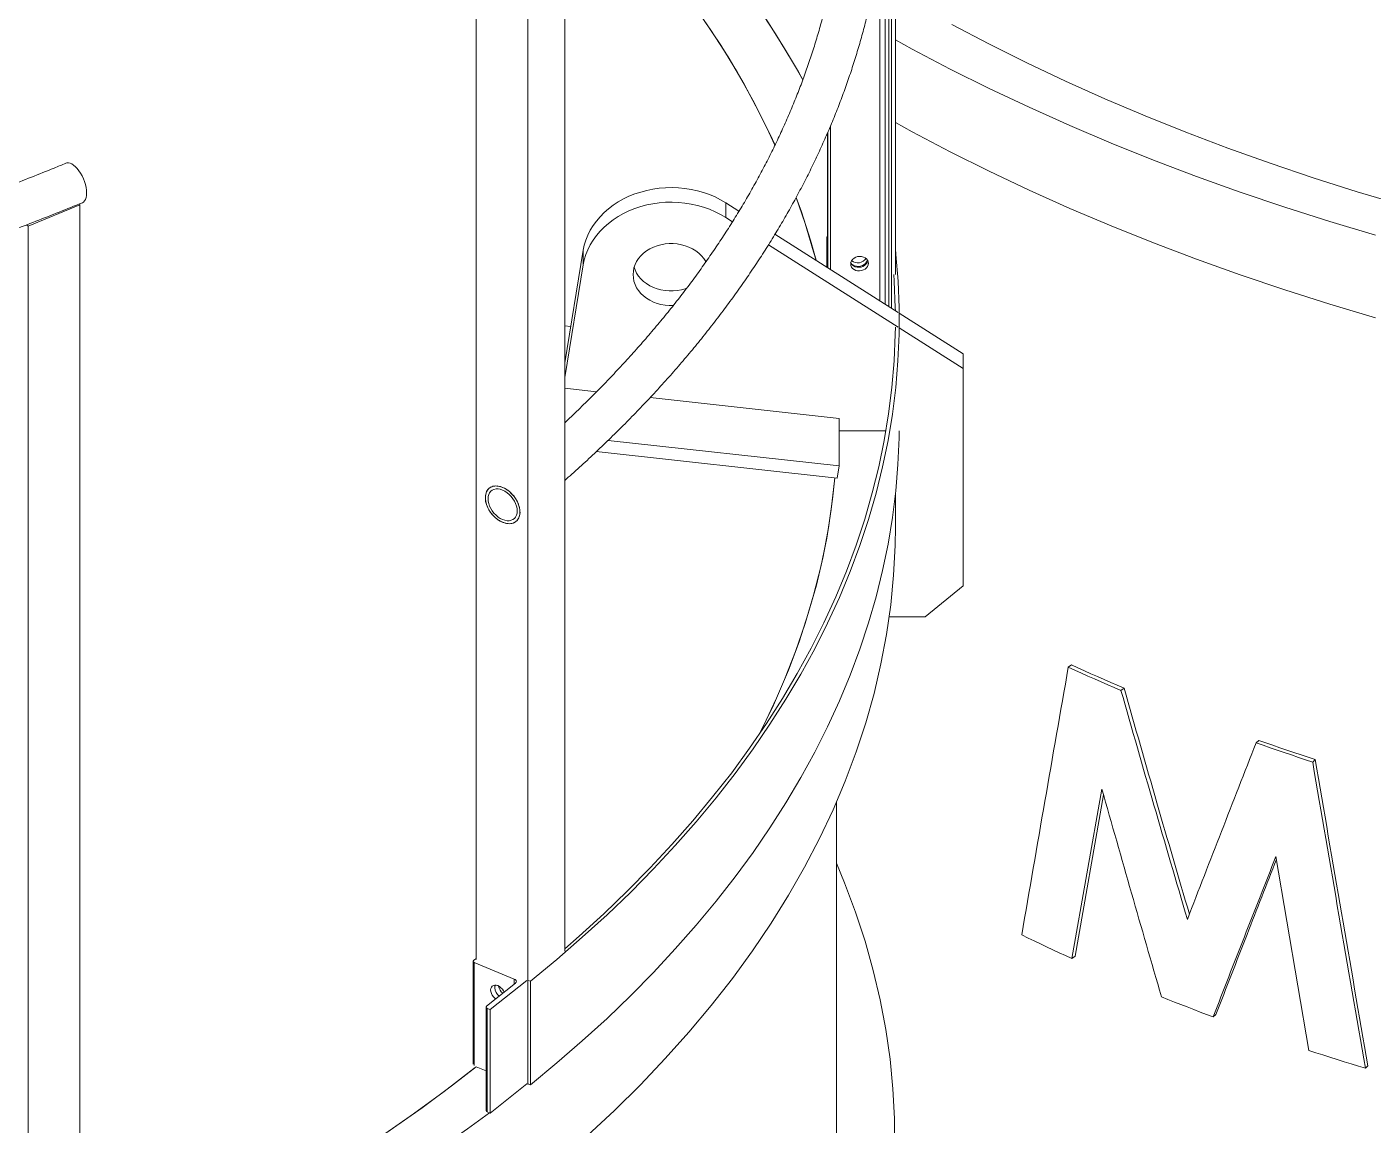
# Model space of a CAD drawing. Header units: millimetres. Extents: x 26816 to 90584, y 11074 to 56542.
# Drawn here: x 42572 to 43634, y 49599 to 50466 of the extents above; entities that cross this region are included whole.
import ezdxf

# ---------------------------------------------------------------- set-up
doc = ezdxf.new("R2010")
doc.units = ezdxf.units.MM
doc.layers.add('MAU_CAM', color=30, linetype='Continuous')
doc.layers.add('MAU_XANH_LUC', color=102, linetype='Continuous')

msp = doc.modelspace()

# ---------------------------------------------------------------- linework, layer by layer
at = {"layer": 'MAU_CAM', "linetype": 'Continuous', "lineweight": 0}
for p, q in [((43257, 50961.9), (43257, 50270.6)), ((43251.8, 50938.4), (43251.8, 50245.2)), ((43254, 50947.6), (43254, 50243.8)), ((43249, 50567.5), (43249, 50247)), ((42996, 50553.1), (42996, 49736.6)), ((42966.8, 50529.7), (42966.8, 49631.5)), ((43244.7, 50526.6), (43244.7, 50249.7)), ((42926.2, 50505.7), (42926.2, 49730)), ((43205.8, 50387.9), (43205.8, 50274.5)), ((43203.5, 50382.4), (43203.5, 50276)), ((43203.7, 50382.9), (43203.7, 50275.8)), ((42572.6, 50308.8), (42613.2, 50325.6)), ((42613.2, 50325.6), (42612.5, 50326.2)), ((42613.2, 50325.6), (42613.2, 49509.1)), ((43123.1, 50327.2), (43123.1, 50315.6)), ((43133.5, 50320.5), (43123.1, 50327.2)), ((43128.5, 50312.2), (43123.1, 50315.6)), ((42571.3, 50309.8), (42572.6, 50308.8)), ((42572.6, 50308.8), (42572.6, 49492.3)), ((43259.2, 50240.5), (43162, 50302.4)), ((43259.2, 50229), (43156.9, 50294.1)), ((43202.8, 50299.8), (43202.8, 50276.4)), ((43202.8, 50299.7), (43203, 50298)), ((43202.8, 50299.7), (43202.8, 50276.4)), ((43203, 50298), (43203, 50276.3)), ((43203, 50298), (43203.5, 50298)), ((43010.7, 50289.7), (42996, 50200.9)), ((43010.7, 50289.7), (43010.7, 50278.2)), ((43010.7, 50278.2), (42996, 50189.3)), ((43310.5, 50207.9), (43260, 50240)), ((43000.7, 50229.5), (42996, 50230)), ((43260, 50234.2), (43260, 50234.7)), ((43310.5, 50196.3), (43260, 50228.5)), ((43310.5, 50207.9), (43310.5, 50196.3)), ((43310.5, 50024.8), (43310.5, 50196.3)), ((43021.2, 50178.1), (42996, 50180.9)), ((43212.6, 50157), (43063.4, 50173.5)), ((43212.6, 50157), (43212.6, 50119.5)), ((43212.6, 50147.3), (43249.6, 50147.3)), ((43211, 50109.8), (43020.9, 50130.8)), ((43212.6, 50119.5), (43030.2, 50139.6)), ((43212.6, 50119.5), (43211, 50109.8)), ((43257, 50097.5), (43257, 50065.7)), ((43257, 50065.7), (43257, 50065.7)), ((43280.5, 50000.3), (43310.5, 50024.8)), ((43252.1, 50000.3), (43280.5, 50000.3)), ((43210.5, 49589.8), (43210.5, 49854.1)), ((42923.7, 49728.6), (42923.7, 49647.3)), ((42924.1, 49729.2), (42925.8, 49730.6)), ((42956.2, 49714.5), (42924.5, 49727.6)), ((42924.5, 49727.6), (42924.5, 49646.2)), ((42925.8, 49730.6), (42926.2, 49730.5)), ((42934.4, 49693), (42957.1, 49711.3)), ((42966, 49713.5), (42937.3, 49690.4)), ((42956.2, 49714.5), (42956.2, 49710.5)), ((42968.9, 49712.8), (42967.2, 49713.5)), ((42968.9, 49712.8), (42968.9, 49631.1)), ((42934, 49692.3), (42934, 49610.7)), ((42937.3, 49690.4), (42934.8, 49691.4)), ((42934.8, 49691.4), (42934.8, 49609.7)), ((42937.3, 49690.4), (42937.3, 49608.7)), ((42934, 49642.1), (42926.2, 49645.3)), ((42966, 49631.8), (42937.3, 49608.7)), ((42966.8, 49631.5), (42966, 49631.8)), ((42967.2, 49631.8), (42966.8, 49631.5)), ((42968.9, 49631.1), (42967.2, 49631.8)), ((42937.3, 49608.7), (42934.8, 49609.7))]:
    msp.add_line(p, q, dxfattribs=at)
at = {"layer": 'MAU_CAM', "linetype": 'Continuous', "lineweight": 0, "flags": 128}
for points in [[(43048.3, 50601), (43060.7, 50588.5), (43080, 50567.8), (43098.4, 50546.9), (43115.9, 50525.7), (43132.4, 50504.2), (43147.9, 50482.6), (43162.4, 50460.6), (43175.9, 50438.5), (43184, 50424.2)], [(43184, 50424.3), (43180.5, 50430.5), (43168.8, 50450.3), (43156.3, 50470), (43143, 50489.5), (43129, 50508.8), (43114.1, 50527.9), (43098.5, 50546.9), (43082.1, 50565.6), (43064.9, 50584), (43048.3, 50601)], [(43020.8, 50575.2), (43039.3, 50555.5), (43057.2, 50535.2), (43074.1, 50514.6), (43090.1, 50493.8), (43105.1, 50472.8), (43119.2, 50451.5), (43132.3, 50430), (43144.4, 50408.3), (43155.5, 50386.5), (43162, 50372.6)], [(43162.1, 50372.6), (43159.9, 50377.3), (43149.2, 50399.1), (43137.6, 50420.8), (43125, 50442.3), (43111.4, 50463.5), (43096.8, 50484.6), (43081.3, 50505.4), (43064.8, 50526), (43047.5, 50546.4), (43029.2, 50566.4), (43020.9, 50575.1)], [(43301.7, 50468), (43330.9, 50452.6), (43360.7, 50437.7), (43391.2, 50423.3), (43422.3, 50409.4), (43454.1, 50395.9), (43486.4, 50382.9), (43519.4, 50370.4), (43552.9, 50358.4), (43586.9, 50346.9), (43621.5, 50335.9), (43656.5, 50325.5)], [(43257, 50455.9), (43270.3, 50448.6), (43300.3, 50432.8), (43331.1, 50417.4), (43362.5, 50402.6), (43394.6, 50388.2), (43427.3, 50374.3), (43460.7, 50360.9), (43494.6, 50348), (43529.2, 50335.6), (43564.3, 50323.8), (43599.9, 50312.5), (43636, 50301.7)], [(43257, 50390.5), (43270.3, 50383.3), (43300.3, 50367.5), (43331.1, 50352.1), (43362.5, 50337.2), (43394.6, 50322.8), (43427.3, 50309), (43460.7, 50295.6), (43494.6, 50282.7), (43529.2, 50270.3), (43564.3, 50258.5), (43599.9, 50247.2), (43636, 50236.4)], [(42618.6, 50335), (42618.5, 50337.1), (42618.2, 50339.3), (42617.7, 50341.6), (42617, 50343.9), (42616.1, 50346.2), (42615.1, 50348.4), (42613.9, 50350.5), (42612.6, 50352.5), (42611.3, 50354.2), (42609.9, 50355.7), (42608.4, 50357), (42607, 50357.9), (42605.6, 50358.5), (42604.3, 50358.8), (42603.1, 50358.7), (42602.3, 50358.5)], [(42615.3, 50327.3), (42616.1, 50327.8), (42617, 50328.7), (42617.7, 50329.9), (42618.2, 50331.4), (42618.5, 50333.1), (42618.6, 50335)], [(43123.1, 50327.2), (43119, 50329.6), (43114.7, 50331.8), (43110.2, 50333.7), (43105.5, 50335.3), (43100.7, 50336.7), (43095.9, 50337.8), (43090.9, 50338.5), (43085.9, 50339), (43080.8, 50339.2), (43075.7, 50339.1), (43070.7, 50338.7), (43065.7, 50338), (43060.8, 50337), (43056, 50335.7), (43051.3, 50334.2), (43046.7, 50332.4), (43042.4, 50330.3), (43038.2, 50327.9), (43034.3, 50325.3), (43030.5, 50322.5), (43027.1, 50319.5), (43023.9, 50316.2), (43021, 50312.8), (43018.5, 50309.3), (43016.2, 50305.6), (43014.3, 50301.7), (43012.7, 50297.8), (43011.5, 50293.8), (43010.7, 50289.7)], [(43123.1, 50315.6), (43119, 50318), (43114.7, 50320.2), (43110.2, 50322.1), (43105.5, 50323.8), (43100.7, 50325.1), (43095.9, 50326.2), (43090.9, 50327), (43085.9, 50327.5), (43080.8, 50327.7), (43075.7, 50327.6), (43070.7, 50327.2), (43065.7, 50326.5), (43060.8, 50325.5), (43056, 50324.2), (43051.3, 50322.6), (43046.7, 50320.8), (43042.4, 50318.7), (43038.2, 50316.4), (43034.3, 50313.8), (43030.5, 50311), (43027.1, 50307.9), (43023.9, 50304.7), (43021, 50301.3), (43018.5, 50297.7), (43016.2, 50294), (43014.3, 50290.2), (43012.7, 50286.3), (43011.5, 50282.3), (43010.7, 50278.2)], [(43194.4, 50281.8), (43192.5, 50288.6), (43185.9, 50311), (43178.8, 50331.5)], [(43178.8, 50331.5), (43182.9, 50320), (43190, 50297.6), (43194.4, 50281.8)], [(42968.9, 49712.8), (42989.8, 49730), (43009.9, 49747.5), (43029.4, 49765.2), (43048.1, 49783.2), (43066.1, 49801.4), (43083.3, 49819.9), (43099.8, 49838.7), (43115.6, 49857.6), (43130.5, 49876.7), (43144.7, 49896.1), (43158, 49915.6), (43170.6, 49935.3), (43182.4, 49955.2), (43193.4, 49975.2), (43203.5, 49995.4), (43212.8, 50015.6), (43221.3, 50036.1), (43229, 50056.6), (43235.8, 50077.2), (43241.8, 50097.9), (43246.9, 50118.7), (43251.2, 50139.6), (43254.7, 50160.5), (43257.3, 50181.4), (43259, 50202.4), (43259.9, 50223.4), (43259.9, 50244.4), (43259.1, 50265.4), (43257.4, 50286.3), (43257, 50290.9)], [(43050, 50270.5), (43050.2, 50273.2), (43050.7, 50275.8), (43051.6, 50278.4), (43052.8, 50280.8), (43054.3, 50283.2), (43056.2, 50285.4), (43058.3, 50287.4), (43060.6, 50289.2), (43063.2, 50290.8), (43066, 50292.2), (43068.9, 50293.3), (43072, 50294.1), (43075.2, 50294.7), (43078.4, 50295), (43081.7, 50295), (43084.9, 50294.7), (43088.1, 50294.1), (43091.1, 50293.3), (43094.1, 50292.2), (43096.9, 50290.8), (43099.5, 50289.2), (43101.8, 50287.4), (43103.9, 50285.4), (43105.7, 50283.2), (43107.3, 50280.8), (43107.5, 50280.5)], [(43235.3, 50281.8), (43235.2, 50281.1), (43234.7, 50279.8), (43233.8, 50278.7), (43232.7, 50277.8), (43231.4, 50277), (43229.9, 50276.5), (43228.4, 50276.3), (43226.8, 50276.4), (43225.4, 50276.8), (43224, 50277.4), (43222.9, 50278.3), (43222.1, 50279.3), (43221.7, 50280.1)], [(43221.8, 50278.9), (43221.9, 50277.6), (43222.5, 50276.4), (43223.3, 50275.4), (43224.4, 50274.5), (43225.7, 50273.9), (43227.2, 50273.5), (43228.8, 50273.5), (43230.3, 50273.7), (43231.8, 50274.2), (43233.1, 50274.9), (43234.2, 50275.8), (43235, 50277), (43235.6, 50278.2), (43235.7, 50279.5), (43235.6, 50280.7), (43235, 50281.9), (43234.2, 50283), (43233.1, 50283.8), (43231.8, 50284.4), (43230.3, 50284.8), (43228.8, 50284.9), (43227.2, 50284.7), (43225.7, 50284.2), (43224.4, 50283.5), (43223.3, 50282.5), (43222.5, 50281.4), (43221.9, 50280.2), (43221.8, 50278.9)], [(43234.9, 50282.2), (43234.7, 50281.7), (43234.2, 50280.5), (43233.4, 50279.4), (43232.3, 50278.4), (43231, 50277.7), (43229.5, 50277.2), (43227.9, 50277), (43226.4, 50277.1), (43224.9, 50277.4), (43223.6, 50278.1), (43223.1, 50278.4)], [(43081.7, 50246.1), (43081.7, 50246.1), (43078.4, 50246.1), (43075.2, 50246.4), (43072, 50246.9), (43068.9, 50247.8), (43066, 50248.9), (43063.2, 50250.3), (43060.6, 50251.9), (43058.3, 50253.7), (43056.2, 50255.7), (43054.3, 50257.9), (43052.8, 50260.2), (43051.6, 50262.7), (43050.7, 50265.3), (43050.2, 50267.9), (43050, 50270.5)], [(43092.2, 50259.7), (43091.1, 50259.3), (43088.1, 50258.5), (43084.9, 50257.9), (43081.7, 50257.6), (43078.4, 50257.6), (43075.2, 50257.9), (43072, 50258.5), (43068.9, 50259.3), (43066, 50260.4), (43063.2, 50261.8), (43060.6, 50263.4), (43058.3, 50265.2), (43056.2, 50267.3), (43054.3, 50269.4), (43052.8, 50271.8), (43051.6, 50274.3), (43050.9, 50276.3)], [(43257, 50241.9), (43256.9, 50244.4), (43256.1, 50265.3), (43255.8, 50270.6)], [(42996, 49738.4), (43007.4, 49748.4), (43026.8, 49766.1), (43045.5, 49784.1), (43063.5, 49802.3), (43080.7, 49820.7), (43097.1, 49839.4), (43112.8, 49858.3), (43127.8, 49877.4), (43141.9, 49896.7), (43155.2, 49916.2), (43167.8, 49935.9), (43179.5, 49955.7), (43190.5, 49975.7), (43200.6, 49995.8), (43209.9, 50016.1), (43218.4, 50036.4), (43226, 50056.9), (43232.8, 50077.5), (43238.8, 50098.2), (43244, 50118.9), (43248.2, 50139.7), (43251.7, 50160.6), (43254.3, 50181.5), (43256, 50202.4), (43256.9, 50223.4), (43257, 50229)], [(42968.9, 49631.1), (42989.8, 49648.3), (43009.9, 49665.8), (43029.4, 49683.5), (43048.1, 49701.5), (43066.1, 49719.8), (43083.3, 49738.3), (43099.8, 49757), (43115.6, 49775.9), (43130.5, 49795.1), (43144.7, 49814.4), (43158, 49833.9), (43170.6, 49853.6), (43182.4, 49873.5), (43193.4, 49893.5), (43203.5, 49913.7), (43212.8, 49934), (43221.3, 49954.4), (43229, 49974.9), (43235.8, 49995.6), (43241.8, 50016.3), (43246.9, 50037.1), (43251.2, 50057.9), (43254.7, 50078.8), (43257.3, 50099.8), (43259, 50120.7), (43259.9, 50141.7), (43260, 50147.3)], [(43149.6, 49907.9), (43159.9, 49928.9), (43169.6, 49950.9), (43178.2, 49973), (43185.9, 49995.2), (43192.5, 50017.6), (43198.2, 50040), (43202.8, 50062.5), (43206.4, 50085.1), (43209, 50107.8), (43209.2, 50110)], [(43209.2, 50110), (43207.5, 50093.4), (43204.2, 50070.7), (43200, 50048.1), (43194.7, 50025.5), (43188.3, 50003.1), (43181, 49980.7), (43172.6, 49958.4), (43163.3, 49936.3), (43152.9, 49914.4), (43149.6, 49907.9)], [(42960.7, 50083.1), (42960.6, 50085.2), (42960.1, 50087.3), (42959.4, 50089.5), (42958.4, 50091.7), (42957.2, 50093.8), (42955.8, 50095.8), (42954.1, 50097.6), (42952.4, 50099.3), (42950.5, 50100.7), (42948.5, 50101.9), (42946.5, 50102.8), (42944.5, 50103.4), (42942.6, 50103.7), (42940.8, 50103.6), (42939.1, 50103.3), (42937.5, 50102.7), (42936.2, 50101.7), (42935.1, 50100.5), (42934.2, 50099), (42933.7, 50097.3), (42933.4, 50095.5), (42933.4, 50093.5), (42933.7, 50091.4), (42934.2, 50089.2), (42935.1, 50087), (42936.2, 50084.9), (42937.5, 50082.8), (42939.1, 50080.9), (42940.8, 50079.2), (42942.6, 50077.6), (42944.5, 50076.3), (42946.5, 50075.3), (42948.5, 50074.5), (42950.5, 50074.1), (42952.4, 50073.9), (42954.1, 50074.1), (42955.8, 50074.6), (42957.2, 50075.4), (42958.4, 50076.5), (42959.4, 50077.8), (42960.1, 50079.4), (42960.6, 50081.2), (42960.7, 50083.1)], [(42958.6, 50084), (42958.4, 50085.9), (42958, 50087.8), (42957.3, 50089.8), (42956.4, 50091.8), (42955.2, 50093.6), (42953.8, 50095.4), (42952.3, 50097), (42950.6, 50098.4), (42948.8, 50099.6), (42947, 50100.4), (42945.2, 50101.1), (42943.4, 50101.4), (42941.8, 50101.4), (42940.2, 50101), (42938.8, 50100.4), (42937.7, 50099.5), (42936.7, 50098.4), (42936, 50097), (42935.6, 50095.4), (42935.5, 50093.6), (42935.6, 50091.7), (42936, 50089.8), (42936.7, 50087.8), (42937.7, 50085.9), (42938.8, 50084), (42940.2, 50082.2), (42941.8, 50080.6), (42943.4, 50079.2), (42945.2, 50078.1), (42947, 50077.2), (42948.8, 50076.6), (42950.6, 50076.3), (42952.3, 50076.3), (42953.8, 50076.6), (42955.2, 50077.2), (42956.4, 50078.1), (42957.3, 50079.2), (42958, 50080.6), (42958.4, 50082.2), (42958.6, 50084)], [(43257, 50071.4), (43256.8, 50056.8), (43255.6, 50033.4), (43253.3, 50010), (43250, 49986.6), (43245.6, 49963.2), (43240.2, 49940), (43233.6, 49916.8), (43226.1, 49893.8), (43217.5, 49870.8), (43207.8, 49848), (43197.1, 49825.4), (43185.4, 49802.9), (43172.7, 49780.6), (43158.9, 49758.5), (43144.2, 49736.7), (43128.4, 49715), (43111.7, 49693.6), (43094, 49672.5), (43075.4, 49651.7), (43055.8, 49631.1), (43035.3, 49610.8), (43013.9, 49590.9)], [(43256.4, 49580.9), (43256.3, 49604.4), (43255.1, 49627.8), (43252.8, 49651.3), (43249.5, 49674.6), (43245.1, 49698), (43239.6, 49721.2), (43233.1, 49744.4), (43225.6, 49767.4), (43216.9, 49790.4), (43210.5, 49805.9)], [(42924.5, 49727.6), (42924.3, 49727.8), (42924, 49728), (42923.8, 49728.2), (42923.7, 49728.4), (42923.7, 49728.6), (42923.8, 49728.8), (42923.9, 49729), (42924.1, 49729.2)], [(42948.2, 49704.1), (42947.7, 49705.3), (42946.8, 49706.5), (42945.7, 49707.7), (42944.5, 49708.6), (42943.2, 49709.3), (42942, 49709.6), (42940.8, 49709.7), (42939.7, 49709.5), (42938.8, 49709), (42938.1, 49708.2), (42937.7, 49707.1), (42937.5, 49705.9), (42937.7, 49704.6), (42938.1, 49703.2), (42938.8, 49701.8), (42939.7, 49700.5), (42940.8, 49699.4), (42941.6, 49698.8)], [(42940.8, 49707.6), (42940.9, 49708.8), (42941.3, 49709.7)], [(42957.1, 49711.3), (42957.5, 49711.7), (42957.8, 49712.1), (42957.9, 49712.5), (42957.8, 49713), (42957.6, 49713.4), (42957.3, 49713.8), (42956.8, 49714.2), (42956.2, 49714.5)], [(42934.8, 49691.4), (42934.5, 49691.5), (42934.3, 49691.7), (42934.1, 49691.9), (42934, 49692.1), (42934, 49692.3), (42934, 49692.6), (42934.2, 49692.8), (42934.4, 49693)], [(42653.5, 49479.3), (42654.8, 49479.9), (42685, 49494.4), (42714.5, 49509.4), (42743.4, 49524.7), (42771.5, 49540.6), (42798.9, 49556.8), (42825.6, 49573.5), (42851.5, 49590.5), (42876.6, 49608), (42900.9, 49625.8), (42924.4, 49643.9), (42926.2, 49645.3)], [(42926.2, 49645.3), (42907.5, 49630.8), (42883.4, 49612.8), (42858.3, 49595.2), (42832.6, 49578), (42806, 49561.1), (42778.6, 49544.7), (42750.6, 49528.7), (42721.8, 49513.1), (42692.3, 49498), (42662.1, 49483.4), (42653.5, 49479.3)], [(42936.6, 49609), (42919.3, 49596.2), (42893.5, 49578.1), (42866.9, 49560.3), (42839.6, 49543), (42811.4, 49526.1), (42782.5, 49509.6), (42752.8, 49493.5), (42722.4, 49477.9), (42691.3, 49462.8), (42659.5, 49448.2), (42653.5, 49445.5)]]:
    msp.add_lwpolyline(points, dxfattribs=at)
at = {"layer": 'MAU_CAM', "linetype": 'Continuous', "lineweight": 0}
for centre, radius, start, end in [((43203.8, 50299.7), 1.01, 109.6972, 179.8513), ((43227.3, 50287.7), 7.87, 232.6452, 326.0902), ((42950.1, 49708.2), 9.34, 183.5318, 231.0608), ((42953.3, 49710.8), 9.7, 191.4683, 230.601), ((42935.1, 49610.8), 1.12, 187.6713, 255.5606)]:
    msp.add_arc(centre, radius, start, end, dxfattribs=at)
for points, knots in [([(40450.1, 51596.6), (40447.8, 51594.8), (40441.2, 51589.4), (40430.4, 51580.5), (40417.9, 51569.8), (40405.6, 51559), (40393.6, 51548.1), (40381.9, 51537.1), (40370.5, 51526), (40359.3, 51514.8), (40348.4, 51503.5), (40337.8, 51492.1), (40327.4, 51480.7), (40317.4, 51469.1), (40307.6, 51457.5), (40298.1, 51445.8), (40288.9, 51434), (40280, 51422.1), (40271.4, 51410.1), (40263.1, 51398.1), (40255, 51386), (40247.3, 51373.9), (40239.9, 51361.7), (40232.8, 51349.4), (40225.9, 51337), (40219.4, 51324.6), (40213.2, 51312.2), (40207.3, 51299.7), (40201.7, 51287.2), (40196.4, 51274.6), (40191.4, 51261.9), (40186.7, 51249.3), (40182.4, 51236.6), (40178.3, 51223.8), (40174.6, 51211.1), (40171.2, 51198.3), (40168.1, 51185.4), (40165.3, 51172.6), (40162.8, 51159.7), (40160.6, 51146.9), (40158.8, 51134), (40157.3, 51121), (40156, 51108.1), (40155.1, 51095.2), (40154.5, 51082.3), (40154.3, 51069.3), (40154.3, 51056.4), (40154.7, 51043.4), (40155.4, 51030.5), (40156.4, 51017.6), (40157.7, 51004.7), (40159.3, 50991.8), (40161.2, 50978.9), (40163.5, 50966), (40166, 50953.2), (40168.9, 50940.3), (40172.1, 50927.5), (40175.6, 50914.7), (40179.5, 50902), (40183.6, 50889.3), (40188, 50876.6), (40192.8, 50864), (40197.8, 50851.3), (40203.2, 50838.8), (40208.9, 50826.3), (40214.9, 50813.8), (40221.2, 50801.4), (40227.8, 50789), (40234.7, 50776.7), (40241.9, 50764.5), (40249.4, 50752.3), (40257.2, 50740.1), (40265.3, 50728.1), (40273.7, 50716.1), (40282.4, 50704.2), (40291.4, 50692.3), (40300.6, 50680.5), (40310.2, 50668.9), (40320, 50657.2), (40330.2, 50645.7), (40340.6, 50634.3), (40351.3, 50622.9), (40362.2, 50611.7), (40373.5, 50600.5), (40385, 50589.4), (40396.8, 50578.5), (40408.8, 50567.6), (40421.2, 50556.8), (40433.7, 50546.2), (40446.6, 50535.6), (40459.7, 50525.2), (40473, 50514.8), (40486.6, 50504.6), (40500.5, 50494.5), (40514.6, 50484.5), (40528.9, 50474.6), (40543.5, 50464.9), (40558.3, 50455.3), (40573.4, 50445.8), (40588.7, 50436.4), (40604.2, 50427.2), (40619.9, 50418.1), (40635.9, 50409.1), (40652.1, 50400.2), (40668.4, 50391.5), (40685, 50383), (40701.8, 50374.5), (40718.9, 50366.2), (40736.1, 50358.1), (40753.5, 50350.1), (40771.1, 50342.2), (40788.9, 50334.5), (40806.9, 50327), (40825, 50319.6), (40843.4, 50312.3), (40861.9, 50305.2), (40880.6, 50298.3), (40899.4, 50291.5), (40918.4, 50284.8), (40937.6, 50278.4), (40956.9, 50272), (40976.4, 50265.9), (40996.1, 50259.9), (41015.9, 50254.1), (41035.8, 50248.4), (41055.8, 50242.9), (41076, 50237.6), (41096.3, 50232.4), (41116.8, 50227.4), (41137.3, 50222.6), (41158, 50217.9), (41178.8, 50213.5), (41199.7, 50209.2), (41220.7, 50205), (41241.8, 50201.1), (41263, 50197.3), (41284.3, 50193.7), (41305.6, 50190.2), (41327.1, 50187), (41348.6, 50183.9), (41370.2, 50181), (41391.9, 50178.3), (41413.6, 50175.7), (41435.4, 50173.3), (41457.2, 50171.2), (41479.1, 50169.2), (41501.1, 50167.3), (41523.1, 50165.7), (41545.1, 50164.2), (41567.2, 50163), (41589.3, 50161.9), (41611.4, 50161), (41633.5, 50160.2), (41655.7, 50159.7), (41677.8, 50159.3), (41700, 50159.1), (41722.1, 50159.1), (41744.3, 50159.3), (41766.5, 50159.7), (41788.6, 50160.2), (41810.8, 50161), (41832.9, 50161.9), (41855, 50163), (41877, 50164.3), (41899, 50165.7), (41921, 50167.4), (41943, 50169.2), (41964.9, 50171.2), (41986.7, 50173.4), (42008.5, 50175.8), (42030.2, 50178.3), (42051.9, 50181.1), (42073.5, 50184), (42095, 50187.1), (42116.5, 50190.3), (42137.8, 50193.8), (42159.1, 50197.4), (42180.3, 50201.2), (42201.4, 50205.2), (42222.4, 50209.3), (42243.3, 50213.6), (42264.1, 50218.1), (42284.7, 50222.8), (42305.3, 50227.6), (42325.7, 50232.6), (42346, 50237.8), (42366.2, 50243.1), (42386.3, 50248.6), (42406.2, 50254.3), (42426, 50260.1), (42445.6, 50266.1), (42465.1, 50272.3), (42484.4, 50278.6), (42503.6, 50285.1), (42522.6, 50291.7), (42541.4, 50298.5), (42560.1, 50305.5), (42578.6, 50312.6), (42597, 50319.9), (42609.2, 50324.8), (42615.3, 50327.3)], [0, 0, 0, 0, 0.002677, 0.007754, 0.01283, 0.017907, 0.022982, 0.028058, 0.033132, 0.038207, 0.04328, 0.048352, 0.053424, 0.058495, 0.063564, 0.068633, 0.0737, 0.078766, 0.08383, 0.088893, 0.093955, 0.099014, 0.104072, 0.109128, 0.114182, 0.119234, 0.124284, 0.129332, 0.134377, 0.139421, 0.144462, 0.149501, 0.154538, 0.159573, 0.164606, 0.169636, 0.174665, 0.179692, 0.184717, 0.189741, 0.194763, 0.199784, 0.204804, 0.209823, 0.214841, 0.219859, 0.224877, 0.229894, 0.234912, 0.23993, 0.244948, 0.249967, 0.254987, 0.260008, 0.26503, 0.270054, 0.275079, 0.280106, 0.285135, 0.290166, 0.295199, 0.300234, 0.305271, 0.31031, 0.315351, 0.320394, 0.32544, 0.330488, 0.335537, 0.340589, 0.345643, 0.350699, 0.355756, 0.360816, 0.365876, 0.370939, 0.376003, 0.381069, 0.386135, 0.391203, 0.396272, 0.401343, 0.406414, 0.411486, 0.416559, 0.421632, 0.426706, 0.431781, 0.436856, 0.441932, 0.447008, 0.452084, 0.457161, 0.462238, 0.467315, 0.472392, 0.477469, 0.482546, 0.487624, 0.492701, 0.497778, 0.502856, 0.507933, 0.51301, 0.518087, 0.523164, 0.52824, 0.533317, 0.538393, 0.543469, 0.548545, 0.553621, 0.558696, 0.563772, 0.568847, 0.573922, 0.578997, 0.584071, 0.589146, 0.59422, 0.599294, 0.604367, 0.609441, 0.614514, 0.619588, 0.624661, 0.629733, 0.634806, 0.639878, 0.644951, 0.650023, 0.655095, 0.660167, 0.665238, 0.67031, 0.675381, 0.680452, 0.685523, 0.690594, 0.695665, 0.700736, 0.705807, 0.710877, 0.715948, 0.721018, 0.726089, 0.731159, 0.736229, 0.741299, 0.746369, 0.751439, 0.756509, 0.761579, 0.766649, 0.771719, 0.776789, 0.781859, 0.786929, 0.791999, 0.797069, 0.802139, 0.807209, 0.812279, 0.817349, 0.822419, 0.827489, 0.832559, 0.83763, 0.8427, 0.847771, 0.852841, 0.857912, 0.862982, 0.868053, 0.873124, 0.878195, 0.883266, 0.888338, 0.893409, 0.898481, 0.903552, 0.908624, 0.913696, 0.918769, 0.923841, 0.928913, 0.933986, 0.939059, 0.944132, 0.949205, 0.954279, 0.959353, 0.964426, 0.969501, 0.974575, 0.979649, 0.984724, 0.989799, 0.994874, 1, 1, 1, 1]), ([(42602.3, 50358.5), (42599.2, 50357.2), (42590.2, 50353.5), (42575.1, 50347.4), (42556.9, 50340.3), (42538.6, 50333.4), (42520.2, 50326.6), (42501.5, 50320), (42482.7, 50313.6), (42463.7, 50307.3), (42444.6, 50301.1), (42425.3, 50295.1), (42405.9, 50289.3), (42386.3, 50283.6), (42366.6, 50278.1), (42346.8, 50272.8), (42326.8, 50267.6), (42306.7, 50262.6), (42286.4, 50257.8), (42266.1, 50253.1), (42245.6, 50248.6), (42225, 50244.2), (42204.3, 50240.1), (42183.5, 50236.1), (42162.6, 50232.2), (42141.6, 50228.6), (42120.6, 50225.1), (42099.4, 50221.8), (42078.1, 50218.7), (42056.8, 50215.7), (42035.4, 50212.9), (42014, 50210.3), (41992.4, 50207.9), (41970.9, 50205.7), (41949.2, 50203.6), (41927.5, 50201.7), (41905.8, 50200), (41884, 50198.5), (41862.2, 50197.2), (41840.4, 50196), (41818.5, 50195), (41796.6, 50194.2), (41774.7, 50193.6), (41752.8, 50193.1), (41730.8, 50192.9), (41708.9, 50192.8), (41687, 50192.9), (41665, 50193.2), (41643.1, 50193.7), (41621.2, 50194.3), (41599.3, 50195.2), (41577.5, 50196.2), (41555.6, 50197.4), (41533.8, 50198.7), (41512, 50200.3), (41490.3, 50202), (41468.6, 50203.9), (41447, 50206), (41425.4, 50208.3), (41403.9, 50210.7), (41382.5, 50213.4), (41361.1, 50216.2), (41339.8, 50219.2), (41318.5, 50222.3), (41297.4, 50225.7), (41276.3, 50229.2), (41255.4, 50232.8), (41234.5, 50236.7), (41213.7, 50240.7), (41193, 50244.9), (41172.4, 50249.3), (41152, 50253.8), (41131.7, 50258.5), (41111.4, 50263.4), (41091.3, 50268.4), (41071.4, 50273.6), (41051.5, 50279), (41031.9, 50284.5), (41012.3, 50290.2), (40992.9, 50296.1), (40973.6, 50302.1), (40954.5, 50308.3), (40935.6, 50314.6), (40916.8, 50321.1), (40898.2, 50327.7), (40879.7, 50334.5), (40861.5, 50341.4), (40843.4, 50348.5), (40825.4, 50355.8), (40807.7, 50363.2), (40790.2, 50370.7), (40772.8, 50378.4), (40755.7, 50386.2), (40738.7, 50394.1), (40721.9, 50402.2), (40705.4, 50410.4), (40689, 50418.8), (40672.9, 50427.3), (40657, 50435.9), (40641.3, 50444.7), (40625.8, 50453.5), (40610.6, 50462.6), (40595.6, 50471.7), (40580.8, 50480.9), (40566.2, 50490.3), (40551.9, 50499.8), (40537.9, 50509.4), (40524, 50519.1), (40510.4, 50528.9), (40497.1, 50538.9), (40484, 50548.9), (40471.2, 50559), (40458.6, 50569.3), (40446.3, 50579.6), (40434.3, 50590.1), (40422.5, 50600.6), (40411, 50611.3), (40399.7, 50622), (40388.7, 50632.8), (40378, 50643.7), (40367.6, 50654.7), (40357.4, 50665.8), (40347.6, 50676.9), (40338, 50688.2), (40328.6, 50699.5), (40319.6, 50710.9), (40310.9, 50722.3), (40302.4, 50733.8), (40294.3, 50745.4), (40286.4, 50757.1), (40278.8, 50768.8), (40271.5, 50780.6), (40264.5, 50792.4), (40257.8, 50804.3), (40251.4, 50816.2), (40245.3, 50828.2), (40239.6, 50840.3), (40234.1, 50852.4), (40228.9, 50864.5), (40224, 50876.7), (40219.4, 50888.9), (40215.1, 50901.2), (40211.2, 50913.5), (40207.5, 50925.8), (40204.2, 50938.1), (40201.2, 50950.5), (40198.4, 50962.9), (40196, 50975.4), (40193.9, 50987.8), (40192.1, 51000.3), (40190.7, 51012.8), (40189.5, 51025.3), (40188.7, 51037.8), (40188.2, 51050.3), (40188, 51062.8), (40188.1, 51075.3), (40188.5, 51087.8), (40189.2, 51100.4), (40190.3, 51112.9), (40191.7, 51125.4), (40193.4, 51137.8), (40195.4, 51150.3), (40197.7, 51162.8), (40200.3, 51175.2), (40203.2, 51187.6), (40206.5, 51200), (40210.1, 51212.3), (40213.9, 51224.6), (40218.1, 51236.9), (40222.6, 51249.2), (40227.4, 51261.4), (40232.5, 51273.5), (40237.9, 51285.6), (40243.6, 51297.7), (40249.6, 51309.7), (40256, 51321.7), (40262.6, 51333.6), (40269.5, 51345.5), (40276.7, 51357.3), (40284.2, 51369), (40292, 51380.7), (40300.1, 51392.3), (40308.4, 51403.9), (40317.1, 51415.4), (40326.1, 51426.8), (40335.3, 51438.1), (40344.8, 51449.4), (40354.6, 51460.6), (40364.7, 51471.7), (40375.1, 51482.7), (40385.7, 51493.6), (40396.6, 51504.5), (40407.8, 51515.2), (40419.3, 51525.9), (40431, 51536.5), (40442.9, 51546.9), (40455.2, 51557.3), (40464.7, 51565.1), (40470, 51569.4), (40471.2, 51570.3)], [0, 0, 0, 0, 0.002679, 0.007773, 0.012868, 0.017962, 0.023057, 0.028152, 0.033248, 0.038343, 0.043439, 0.048535, 0.053631, 0.058727, 0.063824, 0.068921, 0.074018, 0.079115, 0.084212, 0.08931, 0.094407, 0.099505, 0.104603, 0.109701, 0.114799, 0.119898, 0.124996, 0.130095, 0.135194, 0.140293, 0.145392, 0.150491, 0.15559, 0.160689, 0.165789, 0.170888, 0.175988, 0.181087, 0.186187, 0.191286, 0.196386, 0.201486, 0.206586, 0.211686, 0.216785, 0.221885, 0.226985, 0.232085, 0.237185, 0.242285, 0.247384, 0.252484, 0.257584, 0.262683, 0.267783, 0.272883, 0.277982, 0.283081, 0.288181, 0.29328, 0.298379, 0.303478, 0.308577, 0.313676, 0.318775, 0.323873, 0.328972, 0.33407, 0.339168, 0.344266, 0.349364, 0.354462, 0.359559, 0.364657, 0.369754, 0.374851, 0.379948, 0.385044, 0.390141, 0.395237, 0.400333, 0.405429, 0.410525, 0.41562, 0.420715, 0.42581, 0.430905, 0.435999, 0.441093, 0.446187, 0.451281, 0.456375, 0.461468, 0.466561, 0.471654, 0.476747, 0.481839, 0.486932, 0.492024, 0.497116, 0.502208, 0.5073, 0.512391, 0.517483, 0.522574, 0.527666, 0.532757, 0.537849, 0.54294, 0.548032, 0.553123, 0.558215, 0.563307, 0.5684, 0.573492, 0.578585, 0.583679, 0.588773, 0.593867, 0.598962, 0.604058, 0.609155, 0.614253, 0.619351, 0.624451, 0.629552, 0.634654, 0.639758, 0.644863, 0.64997, 0.655078, 0.660189, 0.665301, 0.670415, 0.675532, 0.68065, 0.685771, 0.690895, 0.69602, 0.701149, 0.706279, 0.711412, 0.716548, 0.721686, 0.726826, 0.731969, 0.737114, 0.742261, 0.74741, 0.75256, 0.757713, 0.762866, 0.768021, 0.773177, 0.778333, 0.78349, 0.788646, 0.793803, 0.798959, 0.804114, 0.809268, 0.814421, 0.819573, 0.824723, 0.82987, 0.835016, 0.84016, 0.845302, 0.850441, 0.855578, 0.860712, 0.865844, 0.870974, 0.876101, 0.881225, 0.886348, 0.891468, 0.896585, 0.901701, 0.906815, 0.911926, 0.917036, 0.922144, 0.92725, 0.932355, 0.937459, 0.942561, 0.947662, 0.952761, 0.95786, 0.962958, 0.968055, 0.973151, 0.978246, 0.983341, 0.988435, 0.993529, 0.998623, 1, 1, 1, 1]), ([(42996, 50108), (42997.9, 50109.7), (43003.9, 50115), (43013.7, 50123.9), (43025.3, 50134.9), (43036.7, 50145.9), (43047.8, 50157), (43058.6, 50168.3), (43069.2, 50179.6), (43079.5, 50191), (43089.5, 50202.5), (43099.2, 50214.1), (43108.6, 50225.8), (43117.7, 50237.5), (43126.5, 50249.3), (43135.1, 50261.2), (43143.3, 50273.2), (43151.3, 50285.2), (43159, 50297.3), (43166.3, 50309.5), (43173.4, 50321.7), (43180.1, 50334), (43186.6, 50346.3), (43192.7, 50358.7), (43198.5, 50371.1), (43204.1, 50383.6), (43209.3, 50396.1), (43214.2, 50408.7), (43218.8, 50421.3), (43223.1, 50433.9), (43227, 50446.6), (43230.7, 50459.3), (43234.1, 50472.1), (43237.1, 50484.8), (43239.8, 50497.6), (43242.2, 50510.4), (43244.3, 50523.2), (43246.1, 50536.1), (43247.5, 50548.9), (43248.7, 50561.8), (43249.5, 50574.6), (43250, 50587.5), (43250.2, 50600.4), (43250.1, 50613.2), (43249.6, 50626.1), (43248.9, 50639), (43247.8, 50651.8), (43247, 50660.4), (43246.4, 50664.8), (43246.4, 50664.8)], [0, 0, 0, 0, 0.01043, 0.032548, 0.054665, 0.076778, 0.098889, 0.120996, 0.1431, 0.1652, 0.187296, 0.209387, 0.231472, 0.253552, 0.275627, 0.297694, 0.319755, 0.341809, 0.363855, 0.385894, 0.407924, 0.429945, 0.451957, 0.473961, 0.495954, 0.517939, 0.539913, 0.561878, 0.583834, 0.605779, 0.627716, 0.649643, 0.671561, 0.693471, 0.715372, 0.737267, 0.759154, 0.781035, 0.802911, 0.824782, 0.84665, 0.868515, 0.890377, 0.912239, 0.9341, 0.955962, 0.977826, 0.999692, 1, 1, 1, 1]), ([(43212.9, 50660.9), (43213.1, 50659.1), (43213.8, 50653.2), (43214.8, 50643.1), (43215.7, 50630.6), (43216.2, 50618.2), (43216.5, 50605.7), (43216.4, 50593.3), (43216.1, 50580.8), (43215.4, 50568.4), (43214.4, 50556), (43213, 50543.5), (43211.4, 50531.1), (43209.4, 50518.7), (43207.2, 50506.3), (43204.6, 50494), (43201.7, 50481.7), (43198.5, 50469.3), (43195, 50457.1), (43191.2, 50444.8), (43187, 50432.6), (43182.6, 50420.4), (43177.8, 50408.3), (43172.8, 50396.2), (43167.4, 50384.1), (43161.8, 50372.1), (43155.8, 50360.2), (43149.5, 50348.3), (43143, 50336.4), (43136.1, 50324.6), (43128.9, 50312.9), (43121.5, 50301.2), (43113.7, 50289.6), (43105.7, 50278), (43097.4, 50266.5), (43088.8, 50255.1), (43079.9, 50243.8), (43070.7, 50232.5), (43061.2, 50221.3), (43051.4, 50210.2), (43041.4, 50199.2), (43031.1, 50188.2), (43020.5, 50177.3), (43009.6, 50166.6), (43001.4, 50158.6), (42996.8, 50154.3), (42996, 50153.6)], [0, 0, 0, 0, 0.010333, 0.033886, 0.057444, 0.081006, 0.104571, 0.128139, 0.151707, 0.175274, 0.198838, 0.2224, 0.245957, 0.269508, 0.293052, 0.316589, 0.340117, 0.363636, 0.387145, 0.410644, 0.434132, 0.457608, 0.481074, 0.504528, 0.527971, 0.551402, 0.574822, 0.598231, 0.62163, 0.645018, 0.668396, 0.691765, 0.715124, 0.738475, 0.761818, 0.785153, 0.808481, 0.831802, 0.855117, 0.878427, 0.901731, 0.92503, 0.948325, 0.971616, 0.994904, 1, 1, 1, 1]), ([(42958.1, 50076.2), (42958.6, 50076.7), (42959.4, 50077.6), (42960.2, 50079.5), (42960.7, 50081.5), (42960.8, 50083.8), (42960.4, 50086.3), (42959.7, 50088.8), (42958.7, 50091.3), (42957.3, 50093.7), (42955.6, 50096), (42953.7, 50098.1), (42951.6, 50100), (42949.3, 50101.5), (42947, 50102.6), (42944.7, 50103.4), (42942.5, 50103.7), (42940.4, 50103.7), (42938.4, 50103.2), (42936.8, 50102.3), (42935.4, 50101), (42934.3, 50099.3), (42933.6, 50097.4), (42933.3, 50095.2), (42933.4, 50092.9), (42933.8, 50090.4), (42934.7, 50087.9), (42935.8, 50085.4), (42937.3, 50083), (42939.1, 50080.8), (42941.1, 50078.8), (42943.3, 50077), (42945.6, 50075.7), (42947.9, 50074.7), (42950.2, 50074), (42952.4, 50073.9), (42954.4, 50074.1), (42956.4, 50074.8), (42957.5, 50075.7), (42958.1, 50076.2)], [0, 0, 0, 0, 0.026848, 0.053695, 0.080543, 0.10739, 0.134238, 0.161085, 0.187933, 0.21478, 0.241628, 0.268475, 0.295323, 0.32217, 0.349018, 0.375865, 0.402713, 0.42956, 0.456408, 0.483255, 0.510103, 0.536951, 0.563798, 0.590646, 0.617493, 0.644341, 0.671188, 0.698036, 0.724883, 0.751731, 0.778578, 0.805426, 0.832273, 0.859121, 0.885968, 0.912816, 0.939663, 0.966511, 1, 1, 1, 1])]:
    msp.add_open_spline(points, degree=3, knots=knots, dxfattribs=at)
at = {"layer": 'MAU_XANH_LUC', "linetype": 'Continuous', "lineweight": 0}
for p, q in [((43393.5, 49960.6), (43396, 49962.4)), ((43435.1, 49942.3), (43437.5, 49944.2)), ((43541.8, 49900.9), (43543.9, 49902.9)), ((43586.4, 49885.8), (43588.4, 49887.8)), ((43420.1, 49864.5), (43396.4, 49730.7)), ((43421.4, 49860), (43398.8, 49732.5)), ((43583.4, 49658.2), (43557.4, 49811.3)), ((43396.4, 49730.7), (43398.8, 49732.5)), ((43507.9, 49684.7), (43510, 49686.6)), ((43628.1, 49644.1), (43630, 49646.1))]:
    msp.add_line(p, q, dxfattribs=at)
at = {"layer": 'MAU_XANH_LUC', "linetype": 'Continuous', "lineweight": 0, "flags": 128}
for points in [[(43435.1, 49942.3), (43429.8, 49944.6), (43424.6, 49946.8), (43419.4, 49949.1), (43414.2, 49951.4), (43409, 49953.7), (43403.8, 49956), (43398.6, 49958.3), (43393.5, 49960.6)], [(43437.5, 49944.2), (43432.2, 49946.4), (43427, 49948.7), (43421.8, 49950.9), (43416.6, 49953.2), (43411.4, 49955.5), (43406.3, 49957.8), (43401.1, 49960.1), (43396, 49962.4)], [(43586.4, 49885.8), (43580.8, 49887.6), (43575.2, 49889.5), (43569.6, 49891.4), (43564, 49893.3), (43558.4, 49895.2), (43552.9, 49897.1), (43547.3, 49899), (43541.8, 49900.9)], [(43588.4, 49887.8), (43582.8, 49889.6), (43577.2, 49891.5), (43571.6, 49893.4), (43566, 49895.3), (43560.5, 49897.1), (43554.9, 49899.1), (43549.4, 49901), (43543.9, 49902.9)], [(43396.4, 49730.7), (43391.4, 49733), (43386.4, 49735.3), (43381.4, 49737.6), (43376.4, 49739.9), (43371.5, 49742.2), (43366.6, 49744.6), (43361.7, 49746.9), (43356.8, 49749.3)], [(43507.9, 49684.7), (43502.7, 49686.6), (43497.6, 49688.5), (43492.5, 49690.5), (43487.3, 49692.5), (43482.3, 49694.5), (43477.2, 49696.4), (43472.1, 49698.5), (43467.1, 49700.5)], [(43628.1, 49644.1), (43622.5, 49645.8), (43616.9, 49647.5), (43611.2, 49649.2), (43605.6, 49651), (43600, 49652.8), (43594.5, 49654.6), (43588.9, 49656.4), (43583.4, 49658.2)]]:
    msp.add_lwpolyline(points, dxfattribs=at)
at = {"layer": 'MAU_XANH_LUC', "linetype": 'Continuous', "lineweight": 0}
for points in [[(43356.8, 49749.3), (43362.8, 49784.5), (43375, 49854.8), (43387.3, 49925.4), (43393.5, 49960.6)], [(43435.1, 49942.3), (43443.7, 49912.1), (43461, 49851.7), (43478.7, 49791.6), (43487.5, 49761.6)], [(43487.5, 49761.6), (43496.4, 49784.7), (43514.4, 49831), (43532.6, 49877.6), (43541.8, 49900.9)], [(43588.4, 49887.8), (43595.3, 49847.5), (43609.1, 49766.8), (43623, 49686.3), (43630, 49646.1)], [(43586.4, 49885.8), (43593.3, 49845.5), (43607.1, 49764.8), (43621.1, 49684.3), (43628.1, 49644.1)], [(43467.1, 49700.5), (43459.1, 49727.8), (43443.3, 49782.3), (43427.8, 49837.1), (43420.1, 49864.5)], [(43557.4, 49811.3), (43549.1, 49790.1), (43532.4, 49747.8), (43516, 49705.7), (43507.9, 49684.7)]]:
    msp.add_open_spline(points, degree=3, dxfattribs=at)
for points, knots in [([(43437.5, 49944.2), (43446.1, 49914), (43463.1, 49854.3), (43480.5, 49795), (43489.1, 49765.7)], [0, 0, 0, 0, 0.50614, 1, 1, 1, 1]), ([(43557.8, 49809), (43550.1, 49789.3), (43534, 49748.3), (43518.2, 49707.6), (43510, 49686.6)], [0, 0, 0, 0, 0.482712, 1, 1, 1, 1])]:
    msp.add_open_spline(points, degree=3, knots=knots, dxfattribs=at)

doc.saveas('drawing.dxf')
